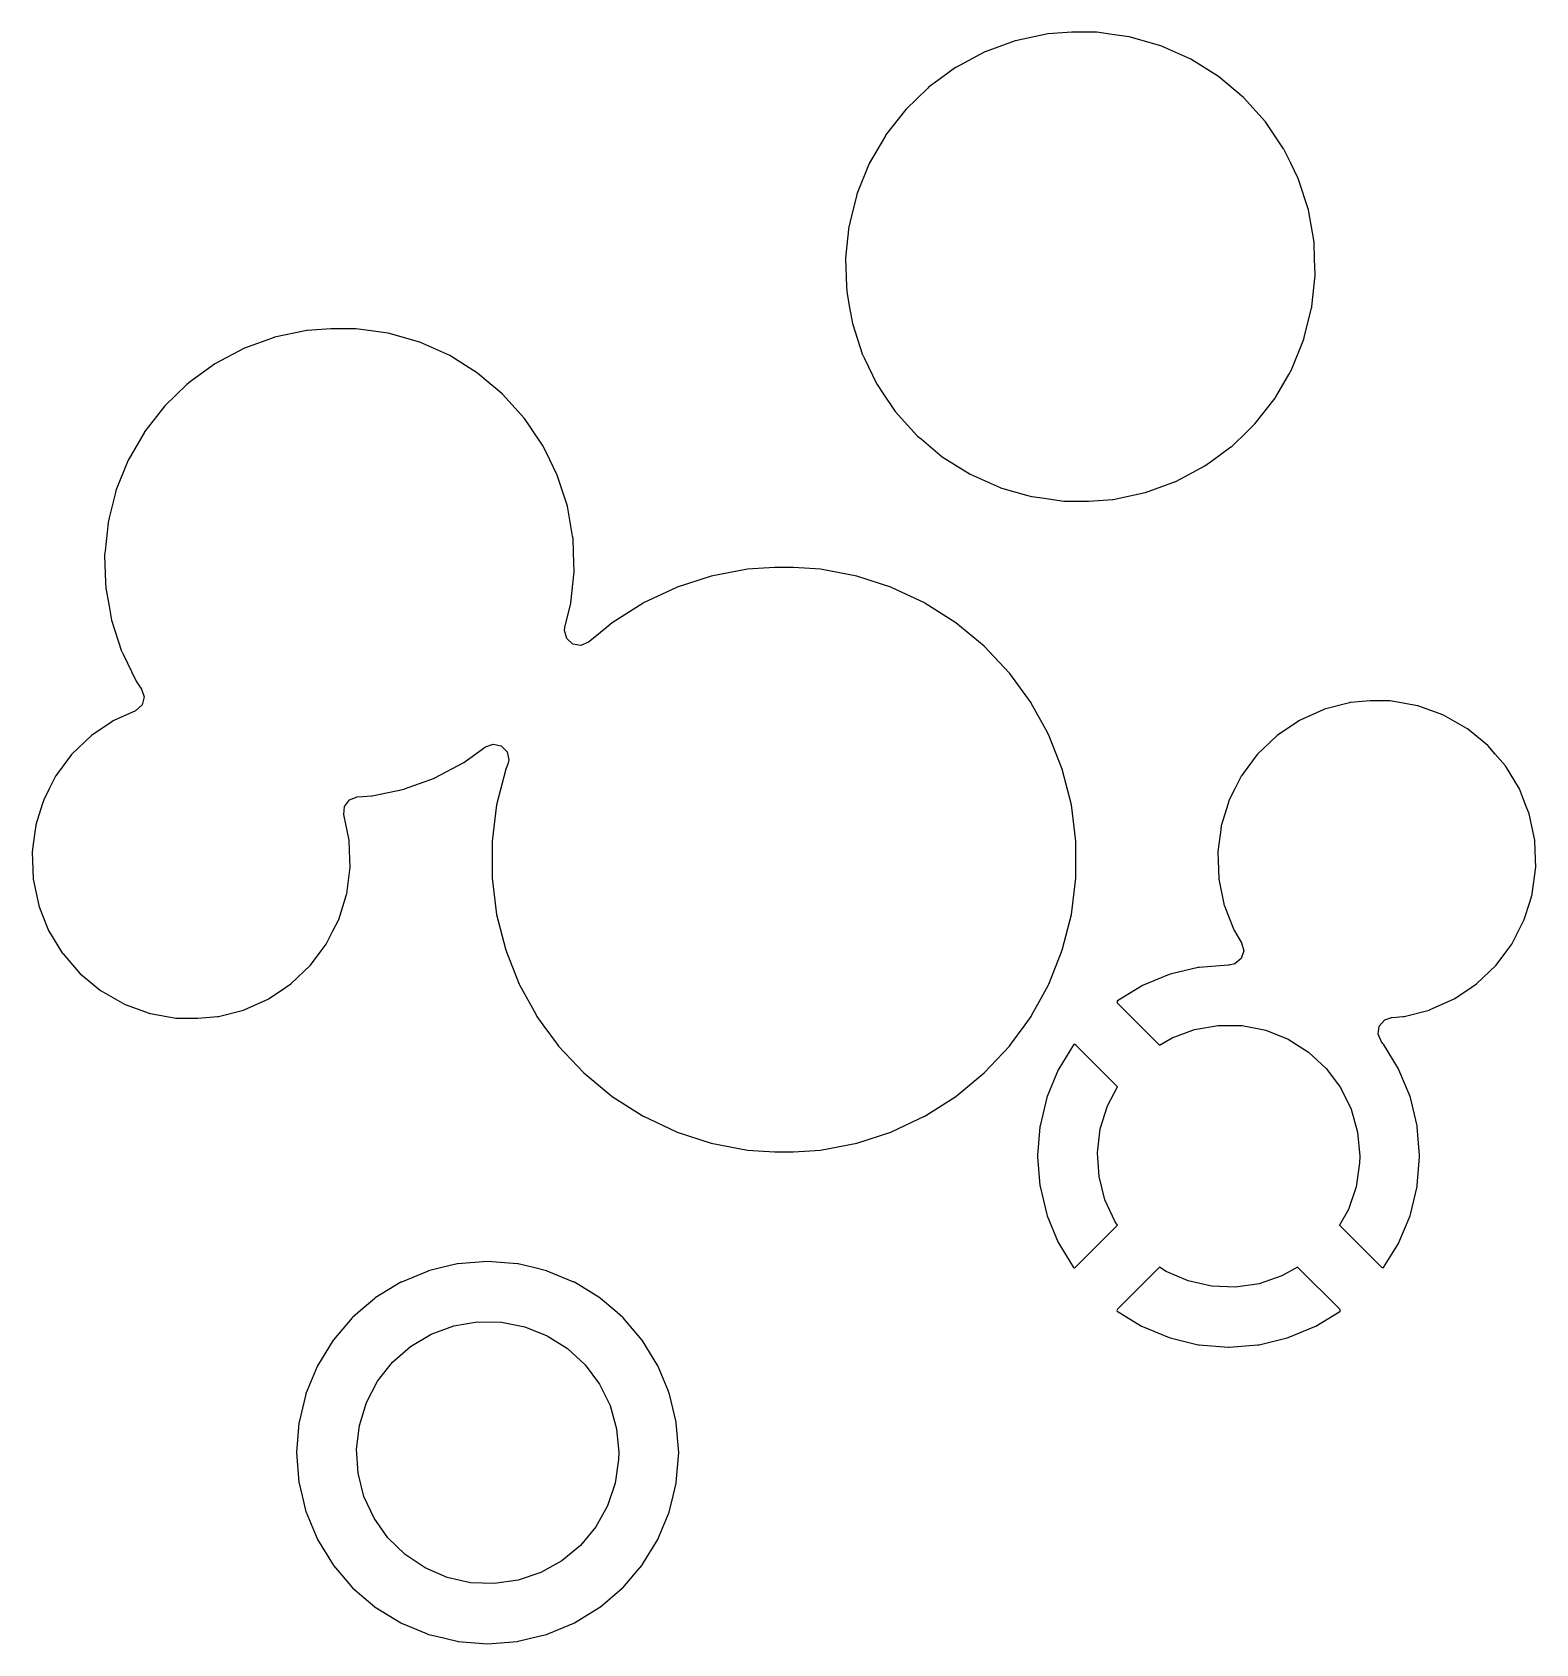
# Model space of a CAD drawing. Extents: x 3.12 to 9.98, y -5.38 to -1.32.
# Drawn here: x 6.246 to 6.754, y -3.164 to -2.621 of the extents above; entities that cross this region are included whole.
import ezdxf

# ---------------------------------------------------------------- set-up
doc = ezdxf.new("R2010")
doc.units = 0
doc.header["$MEASUREMENT"] = 0
doc.layers.add('BLACK', color=7, linetype='CONTINUOUS')

msp = doc.modelspace()

# ---------------------------------------------------------------- linework, layer by layer
at = {"layer": 'BLACK', "linetype": 'CONTINUOUS'}
for p, q in [((6.57799, -2.62386), (6.56792, -2.62753)), ((6.57815, -2.6238), (6.57799, -2.62386)), ((6.57799, -2.62386), (6.57799, -2.62386)), ((6.58897, -2.6215), (6.57815, -2.6238)), ((6.58914, -2.62149), (6.58897, -2.6215)), ((6.59715, -2.62093), (6.58914, -2.62149)), ((6.58914, -2.62149), (6.58914, -2.62149)), ((6.59724, -2.62093), (6.59715, -2.62093)), ((6.59715, -2.62093), (6.59715, -2.62093)), ((6.60553, -2.62093), (6.59724, -2.62093)), ((6.61073, -2.62166), (6.60553, -2.62093)), ((6.61631, -2.62244), (6.61073, -2.62166)), ((6.61648, -2.62246), (6.61631, -2.62244)), ((6.61631, -2.62244), (6.61631, -2.62244)), ((6.62711, -2.62551), (6.61648, -2.62246)), ((6.56776, -2.62759), (6.55799, -2.63278)), ((6.56792, -2.62753), (6.56776, -2.62759)), ((6.56792, -2.62753), (6.56792, -2.62753)), ((6.63721, -2.63001), (6.62711, -2.62551)), ((6.64659, -2.63587), (6.63721, -2.63001)), ((6.55785, -2.63288), (6.5519, -2.6372)), ((6.55799, -2.63278), (6.55785, -2.63288)), ((6.55785, -2.63288), (6.55785, -2.63288)), ((6.65506, -2.64298), (6.64659, -2.63587)), ((6.54853, -2.63978), (6.54109, -2.64696)), ((6.54892, -2.6394), (6.54853, -2.63978)), ((6.54905, -2.63928), (6.54892, -2.6394)), ((6.54892, -2.6394), (6.54892, -2.6394)), ((6.5519, -2.6372), (6.54905, -2.63928)), ((6.54109, -2.64696), (6.53428, -2.65567)), ((6.66246, -2.6512), (6.65506, -2.64298)), ((6.66539, -2.65554), (6.66246, -2.6512)), ((6.5342, -2.65582), (6.53131, -2.66082)), ((6.53428, -2.65567), (6.5342, -2.65582)), ((6.5342, -2.65582), (6.5342, -2.65582)), ((6.66855, -2.66022), (6.66539, -2.65554)), ((6.53131, -2.66082), (6.52875, -2.66525)), ((6.66865, -2.66037), (6.66855, -2.66022)), ((6.66855, -2.66022), (6.66855, -2.66022)), ((6.67096, -2.6651), (6.66865, -2.66037)), ((6.52875, -2.66525), (6.52461, -2.6755)), ((6.67338, -2.67006), (6.67096, -2.6651)), ((6.6735, -2.67031), (6.67338, -2.67006)), ((6.67691, -2.68082), (6.6735, -2.67031)), ((6.52457, -2.67567), (6.5223, -2.68477)), ((6.52461, -2.6755), (6.52457, -2.67567)), ((6.52457, -2.67567), (6.52457, -2.67567)), ((6.5223, -2.68477), (6.52194, -2.68624)), ((6.67703, -2.6815), (6.67691, -2.68082)), ((6.67826, -2.68847), (6.67703, -2.6815)), ((6.52192, -2.68641), (6.52114, -2.6938)), ((6.52194, -2.68624), (6.52192, -2.68641)), ((6.52192, -2.68641), (6.52192, -2.68641)), ((6.67883, -2.69171), (6.67826, -2.68847)), ((6.52114, -2.6938), (6.52078, -2.69723)), ((6.67884, -2.69189), (6.67883, -2.69171)), ((6.67903, -2.69747), (6.67884, -2.69189)), ((6.67884, -2.69189), (6.67884, -2.69189)), ((6.52078, -2.69723), (6.52079, -2.69741)), ((6.52079, -2.69741), (6.52079, -2.69741)), ((6.52079, -2.69741), (6.52111, -2.70655)), ((6.67921, -2.70253), (6.67903, -2.69747)), ((6.52111, -2.70655), (6.52117, -2.70829)), ((6.6781, -2.71343), (6.6792, -2.70294)), ((6.6792, -2.70294), (6.67922, -2.70277)), ((6.6792, -2.70294), (6.6792, -2.70294)), ((6.67922, -2.70277), (6.67921, -2.70253)), ((6.52117, -2.70829), (6.5212, -2.70846)), ((6.5212, -2.70846), (6.5212, -2.70846)), ((6.5212, -2.70846), (6.52213, -2.71376)), ((6.52213, -2.71376), (6.52309, -2.71918)), ((6.67554, -2.72388), (6.67802, -2.71393)), ((6.67802, -2.71393), (6.67806, -2.71376)), ((6.67802, -2.71393), (6.67802, -2.71393)), ((6.67806, -2.71376), (6.6781, -2.71343)), ((6.33897, -2.7215), (6.32815, -2.7238)), ((6.33914, -2.72149), (6.33897, -2.7215)), ((6.34715, -2.72093), (6.33914, -2.72149)), ((6.33914, -2.72149), (6.33914, -2.72149)), ((6.34724, -2.72093), (6.34715, -2.72093)), ((6.34715, -2.72093), (6.34715, -2.72093)), ((6.35553, -2.72093), (6.34724, -2.72093)), ((6.36073, -2.72166), (6.35553, -2.72093)), ((6.36631, -2.72244), (6.36073, -2.72166)), ((6.36648, -2.72246), (6.36631, -2.72244)), ((6.36631, -2.72244), (6.36631, -2.72244)), ((6.37711, -2.72551), (6.36648, -2.72246)), ((6.52309, -2.71918), (6.5265, -2.72969)), ((6.31776, -2.72759), (6.30799, -2.73278)), ((6.31792, -2.72753), (6.31776, -2.72759)), ((6.32799, -2.72386), (6.31792, -2.72753)), ((6.31792, -2.72753), (6.31792, -2.72753)), ((6.32815, -2.7238), (6.32799, -2.72386)), ((6.32799, -2.72386), (6.32799, -2.72386)), ((6.38721, -2.73001), (6.37711, -2.72551)), ((6.67125, -2.73475), (6.67539, -2.7245)), ((6.67539, -2.7245), (6.67554, -2.72388)), ((6.30785, -2.73288), (6.29973, -2.73878)), ((6.30799, -2.73278), (6.30785, -2.73288)), ((6.30785, -2.73288), (6.30785, -2.73288)), ((6.39659, -2.73587), (6.38721, -2.73001)), ((6.5265, -2.72969), (6.52658, -2.72985)), ((6.52658, -2.72985), (6.52658, -2.72985)), ((6.52658, -2.72985), (6.52701, -2.73073)), ((6.52701, -2.73073), (6.53135, -2.73963)), ((6.29892, -2.7394), (6.29853, -2.73978)), ((6.29905, -2.73928), (6.29892, -2.7394)), ((6.29892, -2.7394), (6.29892, -2.7394)), ((6.29973, -2.73878), (6.29905, -2.73928)), ((6.39955, -2.73835), (6.39659, -2.73587)), ((6.4041, -2.74217), (6.39955, -2.73835)), ((6.6658, -2.74418), (6.67033, -2.73633)), ((6.67033, -2.73633), (6.67125, -2.73475)), ((6.29853, -2.73978), (6.29109, -2.74696)), ((6.40506, -2.74298), (6.4041, -2.74217)), ((6.41246, -2.7512), (6.40506, -2.74298)), ((6.53135, -2.73963), (6.53145, -2.73978)), ((6.53145, -2.73978), (6.53145, -2.73978)), ((6.53145, -2.73978), (6.5334, -2.74268)), ((6.5334, -2.74268), (6.53754, -2.7488)), ((6.65891, -2.75304), (6.66572, -2.74433)), ((6.66572, -2.74433), (6.6658, -2.74418)), ((6.6658, -2.74418), (6.6658, -2.74418)), ((6.29109, -2.74696), (6.28428, -2.75567)), ((6.53754, -2.7488), (6.54494, -2.75702)), ((6.28428, -2.75567), (6.2842, -2.75582)), ((6.41438, -2.75405), (6.41246, -2.7512)), ((6.41855, -2.76022), (6.41438, -2.75405)), ((6.65116, -2.76052), (6.65623, -2.75563)), ((6.65623, -2.75563), (6.65891, -2.75304)), ((6.2842, -2.75582), (6.27972, -2.76359)), ((6.2842, -2.75582), (6.2842, -2.75582)), ((6.41865, -2.76037), (6.41855, -2.76022)), ((6.41855, -2.76022), (6.41855, -2.76022)), ((6.42096, -2.7651), (6.41865, -2.76037)), ((6.54494, -2.75702), (6.54507, -2.75713)), ((6.54507, -2.75713), (6.54507, -2.75713)), ((6.54507, -2.75713), (6.54624, -2.75811)), ((6.54624, -2.75811), (6.55341, -2.76413)), ((6.64472, -2.76525), (6.65081, -2.76082)), ((6.65081, -2.76082), (6.65095, -2.76072)), ((6.65081, -2.76082), (6.65081, -2.76082)), ((6.65095, -2.76072), (6.65116, -2.76052)), ((6.27875, -2.76525), (6.27461, -2.7755)), ((6.27972, -2.76359), (6.27875, -2.76525)), ((6.42338, -2.77006), (6.42096, -2.7651)), ((6.55341, -2.76413), (6.56279, -2.76999)), ((6.64201, -2.76722), (6.64472, -2.76525)), ((6.4235, -2.77031), (6.42338, -2.77006)), ((6.42691, -2.78082), (6.4235, -2.77031)), ((6.56279, -2.76999), (6.57289, -2.77449)), ((6.63224, -2.77241), (6.64201, -2.76722)), ((6.27457, -2.77567), (6.2723, -2.78477)), ((6.27461, -2.7755), (6.27457, -2.77567)), ((6.27457, -2.77567), (6.27457, -2.77567)), ((6.57289, -2.77449), (6.57306, -2.77454)), ((6.57306, -2.77454), (6.57306, -2.77454)), ((6.57306, -2.77454), (6.58177, -2.77703)), ((6.58177, -2.77703), (6.58352, -2.77754)), ((6.61103, -2.7785), (6.62185, -2.7762)), ((6.62185, -2.7762), (6.62201, -2.77614)), ((6.62201, -2.77614), (6.63208, -2.77247)), ((6.62201, -2.77614), (6.62201, -2.77614)), ((6.63208, -2.77247), (6.63224, -2.77241)), ((6.63208, -2.77247), (6.63208, -2.77247)), ((6.42703, -2.7815), (6.42691, -2.78082)), ((6.42869, -2.79087), (6.42703, -2.7815)), ((6.58352, -2.77754), (6.58369, -2.77756)), ((6.58369, -2.77756), (6.58369, -2.77756)), ((6.58369, -2.77756), (6.58774, -2.77813)), ((6.58774, -2.77813), (6.59447, -2.77907)), ((6.59447, -2.77907), (6.60276, -2.77907)), ((6.60276, -2.77907), (6.60285, -2.77907)), ((6.60285, -2.77907), (6.61086, -2.77851)), ((6.60285, -2.77907), (6.60285, -2.77907)), ((6.61086, -2.77851), (6.61103, -2.7785)), ((6.61086, -2.77851), (6.61086, -2.77851)), ((6.27192, -2.78641), (6.27093, -2.7958)), ((6.27194, -2.78624), (6.27192, -2.78641)), ((6.27192, -2.78641), (6.27192, -2.78641)), ((6.2723, -2.78477), (6.27194, -2.78624)), ((6.42883, -2.79171), (6.42869, -2.79087)), ((6.42884, -2.79189), (6.42883, -2.79171)), ((6.42913, -2.80019), (6.42884, -2.79189)), ((6.42884, -2.79189), (6.42884, -2.79189)), ((6.27093, -2.7958), (6.27078, -2.79723)), ((6.27078, -2.79723), (6.27079, -2.79741)), ((6.27079, -2.79741), (6.27079, -2.79741)), ((6.27079, -2.79741), (6.27111, -2.80655)), ((6.4281, -2.81343), (6.4292, -2.80294)), ((6.42921, -2.80253), (6.42913, -2.80019)), ((6.4292, -2.80294), (6.42922, -2.80277)), ((6.4292, -2.80294), (6.4292, -2.80294)), ((6.42922, -2.80277), (6.42921, -2.80253)), ((6.47545, -2.80439), (6.46366, -2.80822)), ((6.48763, -2.80206), (6.47545, -2.80439)), ((6.49131, -2.80183), (6.48763, -2.80206)), ((6.49683, -2.80149), (6.49131, -2.80183)), ((6.4969, -2.80148), (6.49683, -2.80149)), ((6.49683, -2.80149), (6.49683, -2.80149)), ((6.5031, -2.80148), (6.4969, -2.80148)), ((6.50317, -2.80149), (6.5031, -2.80148)), ((6.50869, -2.80183), (6.50317, -2.80149)), ((6.50317, -2.80149), (6.50317, -2.80149)), ((6.51237, -2.80206), (6.50869, -2.80183)), ((6.52455, -2.80439), (6.51237, -2.80206)), ((6.53634, -2.80822), (6.52455, -2.80439)), ((6.27111, -2.80655), (6.27117, -2.80829)), ((6.27117, -2.80829), (6.2712, -2.80846)), ((6.2712, -2.80846), (6.2712, -2.80846)), ((6.2712, -2.80846), (6.27227, -2.81452)), ((6.46352, -2.80828), (6.45259, -2.81343)), ((6.46366, -2.80822), (6.46352, -2.80828)), ((6.46352, -2.80828), (6.46352, -2.80828)), ((6.53648, -2.80828), (6.53634, -2.80822)), ((6.54741, -2.81343), (6.53648, -2.80828)), ((6.53648, -2.80828), (6.53648, -2.80828)), ((6.27227, -2.81452), (6.27309, -2.81918)), ((6.4261, -2.82166), (6.42802, -2.81393)), ((6.42802, -2.81393), (6.42806, -2.81376)), ((6.42802, -2.81393), (6.42802, -2.81393)), ((6.42806, -2.81376), (6.4281, -2.81343)), ((6.45244, -2.8135), (6.44198, -2.82014)), ((6.45258, -2.81343), (6.45244, -2.8135)), ((6.45259, -2.81343), (6.45258, -2.81343)), ((6.54742, -2.81343), (6.54741, -2.81343)), ((6.54756, -2.8135), (6.54742, -2.81343)), ((6.55802, -2.82014), (6.54756, -2.8135)), ((6.27309, -2.81918), (6.2765, -2.82969)), ((6.44198, -2.82014), (6.43671, -2.8245)), ((6.56757, -2.82804), (6.55802, -2.82014)), ((6.42595, -2.82274), (6.4261, -2.82166)), ((6.42668, -2.82544), (6.42595, -2.82274)), ((6.42875, -2.82732), (6.42668, -2.82544)), ((6.43671, -2.8245), (6.43407, -2.82668)), ((6.2765, -2.82969), (6.27658, -2.82985)), ((6.27658, -2.82985), (6.27658, -2.82985)), ((6.27658, -2.82985), (6.27701, -2.83073)), ((6.27701, -2.83073), (6.28135, -2.83963)), ((6.4315, -2.82778), (6.42875, -2.82732)), ((6.43407, -2.82668), (6.4315, -2.82778)), ((6.57606, -2.83708), (6.56757, -2.82804)), ((6.57615, -2.8372), (6.57606, -2.83708)), ((6.5771, -2.83851), (6.57615, -2.8372)), ((6.57615, -2.8372), (6.57615, -2.8372)), ((6.28135, -2.83963), (6.28145, -2.83978)), ((6.28145, -2.83978), (6.28145, -2.83978)), ((6.28145, -2.83978), (6.28327, -2.84247)), ((6.28327, -2.84247), (6.28411, -2.84514)), ((6.58335, -2.84711), (6.5771, -2.83851)), ((6.28339, -2.84784), (6.28119, -2.84977)), ((6.28411, -2.84514), (6.28339, -2.84784)), ((6.58342, -2.84724), (6.58335, -2.84711)), ((6.58832, -2.85614), (6.58342, -2.84724)), ((6.58342, -2.84724), (6.58342, -2.84724)), ((6.69075, -2.84711), (6.68236, -2.84928)), ((6.69095, -2.84705), (6.69075, -2.84711)), ((6.69075, -2.84711), (6.69075, -2.84711)), ((6.69116, -2.84704), (6.69095, -2.84705)), ((6.69508, -2.8467), (6.69116, -2.84704)), ((6.69116, -2.84704), (6.69116, -2.84704)), ((6.69772, -2.84648), (6.69508, -2.8467)), ((6.7041, -2.84648), (6.69772, -2.84648)), ((6.70416, -2.84648), (6.7041, -2.84648)), ((6.70436, -2.84649), (6.70416, -2.84648)), ((6.70416, -2.84648), (6.70416, -2.84648)), ((6.70505, -2.84653), (6.70436, -2.84649)), ((6.70522, -2.84655), (6.70505, -2.84653)), ((6.71379, -2.8481), (6.70522, -2.84655)), ((6.70522, -2.84655), (6.70522, -2.84655)), ((6.71399, -2.84814), (6.71379, -2.8481)), ((6.71379, -2.8481), (6.71379, -2.8481)), ((6.71419, -2.84821), (6.71399, -2.84814)), ((6.2732, -2.85352), (6.26634, -2.85814)), ((6.2737, -2.85318), (6.2732, -2.85352)), ((6.27388, -2.85307), (6.2737, -2.85318)), ((6.2737, -2.85318), (6.2737, -2.85318)), ((6.28119, -2.84977), (6.27388, -2.85307)), ((6.6732, -2.85352), (6.66634, -2.85814)), ((6.6737, -2.85318), (6.6732, -2.85352)), ((6.67388, -2.85307), (6.6737, -2.85318)), ((6.6737, -2.85318), (6.6737, -2.85318)), ((6.67415, -2.85295), (6.67388, -2.85307)), ((6.68197, -2.84942), (6.67415, -2.85295)), ((6.68216, -2.84934), (6.68197, -2.84942)), ((6.68197, -2.84942), (6.68197, -2.84942)), ((6.68236, -2.84928), (6.68216, -2.84934)), ((6.68236, -2.84928), (6.68236, -2.84928)), ((6.72233, -2.85117), (6.71419, -2.84821)), ((6.71419, -2.84821), (6.71419, -2.84821)), ((6.72253, -2.85124), (6.72233, -2.85117)), ((6.72233, -2.85117), (6.72233, -2.85117)), ((6.73042, -2.85573), (6.72253, -2.85124)), ((6.26634, -2.85814), (6.25977, -2.86441)), ((6.58932, -2.85797), (6.58832, -2.85614)), ((6.59388, -2.8695), (6.58932, -2.85797)), ((6.66634, -2.85814), (6.65977, -2.86441)), ((6.73059, -2.85587), (6.73042, -2.85573)), ((6.7343, -2.85891), (6.73059, -2.85587)), ((6.73059, -2.85587), (6.73059, -2.85587)), ((6.73745, -2.86149), (6.7343, -2.85891)), ((6.25977, -2.86441), (6.25965, -2.86458)), ((6.39201, -2.86722), (6.39926, -2.86195)), ((6.39926, -2.86195), (6.4019, -2.86101)), ((6.4019, -2.86101), (6.40462, -2.86164)), ((6.40462, -2.86164), (6.40657, -2.86365)), ((6.40657, -2.86365), (6.40712, -2.86639)), ((6.65977, -2.86441), (6.65965, -2.86458)), ((6.73758, -2.86165), (6.73745, -2.86149)), ((6.73998, -2.86441), (6.73758, -2.86165)), ((6.73758, -2.86165), (6.73758, -2.86165)), ((6.7434, -2.86835), (6.73998, -2.86441)), ((6.25965, -2.86458), (6.25493, -2.87091)), ((6.38224, -2.87241), (6.39201, -2.86722)), ((6.40612, -2.8695), (6.40303, -2.8815)), ((6.40679, -2.86779), (6.40612, -2.8695)), ((6.40712, -2.86639), (6.40679, -2.86779)), ((6.59697, -2.8815), (6.59388, -2.8695)), ((6.65965, -2.86458), (6.65493, -2.87091)), ((6.74811, -2.87612), (6.7434, -2.86835)), ((6.25425, -2.87188), (6.2521, -2.87612)), ((6.25435, -2.8717), (6.25425, -2.87188)), ((6.25493, -2.87091), (6.25435, -2.8717)), ((6.37201, -2.87614), (6.38208, -2.87247)), ((6.38208, -2.87247), (6.38224, -2.87241)), ((6.38208, -2.87247), (6.38208, -2.87247)), ((6.65425, -2.87188), (6.6521, -2.87612)), ((6.65435, -2.8717), (6.65425, -2.87188)), ((6.65493, -2.87091), (6.65435, -2.8717)), ((6.25023, -2.87979), (6.24975, -2.88135)), ((6.2521, -2.87612), (6.25023, -2.87979)), ((6.35172, -2.88203), (6.35341, -2.8798)), ((6.35341, -2.8798), (6.35601, -2.87885)), ((6.35601, -2.87885), (6.35777, -2.87872)), ((6.35777, -2.87872), (6.36086, -2.87851)), ((6.36086, -2.87851), (6.36103, -2.8785)), ((6.36086, -2.87851), (6.36086, -2.87851)), ((6.36103, -2.8785), (6.37185, -2.8762)), ((6.37185, -2.8762), (6.37201, -2.87614)), ((6.37201, -2.87614), (6.37201, -2.87614)), ((6.65023, -2.87979), (6.64975, -2.88135)), ((6.6521, -2.87612), (6.65023, -2.87979)), ((6.74955, -2.87976), (6.74811, -2.87612)), ((6.75045, -2.88203), (6.74955, -2.87976)), ((6.24975, -2.88135), (6.2476, -2.88826)), ((6.3515, -2.88481), (6.35172, -2.88203)), ((6.35331, -2.89345), (6.3515, -2.88481)), ((6.40303, -2.8815), (6.40148, -2.8938)), ((6.59852, -2.8938), (6.59697, -2.8815)), ((6.64975, -2.88135), (6.6476, -2.88826)), ((6.75145, -2.88456), (6.75045, -2.88203)), ((6.75331, -2.89345), (6.75145, -2.88456)), ((6.24735, -2.88991), (6.2466, -2.89556)), ((6.24754, -2.88847), (6.24735, -2.88991)), ((6.2476, -2.88827), (6.24754, -2.88847)), ((6.2476, -2.88826), (6.2476, -2.88827)), ((6.64735, -2.88991), (6.6466, -2.89556)), ((6.64754, -2.88847), (6.64735, -2.88991)), ((6.6476, -2.88827), (6.64754, -2.88847)), ((6.6476, -2.88826), (6.6476, -2.88827)), ((6.2466, -2.89556), (6.24635, -2.89747)), ((6.35332, -2.89366), (6.35331, -2.89345)), ((6.35356, -2.9), (6.35332, -2.89366)), ((6.40148, -2.8938), (6.40148, -2.9062)), ((6.59852, -2.9062), (6.59852, -2.8938)), ((6.6466, -2.89556), (6.64635, -2.89747)), ((6.75332, -2.89366), (6.75331, -2.89345)), ((6.75356, -2.9), (6.75332, -2.89366)), ((6.24635, -2.89747), (6.24635, -2.89768)), ((6.24635, -2.89768), (6.24645, -2.90019)), ((6.24635, -2.89768), (6.24635, -2.89768)), ((6.24645, -2.90019), (6.24669, -2.90655)), ((6.35365, -2.90253), (6.35356, -2.9)), ((6.64635, -2.89747), (6.64635, -2.89768)), ((6.64635, -2.89768), (6.64635, -2.89768)), ((6.64635, -2.89768), (6.64645, -2.90019)), ((6.64645, -2.90019), (6.64669, -2.90655)), ((6.75365, -2.90253), (6.75356, -2.9)), ((6.24669, -2.90655), (6.24855, -2.91544)), ((6.35246, -2.91153), (6.35365, -2.90253)), ((6.40148, -2.9062), (6.40303, -2.9185)), ((6.59697, -2.9185), (6.59852, -2.9062)), ((6.64669, -2.90655), (6.64855, -2.91544)), ((6.75246, -2.91153), (6.75365, -2.90253)), ((6.35159, -2.91435), (6.3524, -2.91174)), ((6.3524, -2.91173), (6.35246, -2.91153)), ((6.3524, -2.91174), (6.3524, -2.91173)), ((6.75159, -2.91435), (6.7524, -2.91174)), ((6.7524, -2.91173), (6.75246, -2.91153)), ((6.7524, -2.91174), (6.7524, -2.91173)), ((6.24855, -2.91544), (6.24863, -2.91563)), ((6.24863, -2.91563), (6.24863, -2.91563)), ((6.24863, -2.91563), (6.24976, -2.9185)), ((6.24976, -2.9185), (6.25189, -2.92388)), ((6.34977, -2.92021), (6.35159, -2.91435)), ((6.40303, -2.9185), (6.40612, -2.9305)), ((6.59388, -2.9305), (6.59697, -2.9185)), ((6.64855, -2.91544), (6.64863, -2.91563)), ((6.64863, -2.91563), (6.64863, -2.91563)), ((6.64863, -2.91563), (6.64976, -2.9185)), ((6.64976, -2.9185), (6.65189, -2.92388)), ((6.74977, -2.92021), (6.75159, -2.91435)), ((6.25189, -2.92388), (6.2566, -2.93165)), ((6.34565, -2.9283), (6.34781, -2.92406)), ((6.34781, -2.92406), (6.34967, -2.9204)), ((6.34967, -2.9204), (6.34977, -2.92021)), ((6.34967, -2.9204), (6.34967, -2.9204)), ((6.65189, -2.92388), (6.652, -2.92406)), ((6.652, -2.92406), (6.65441, -2.92803)), ((6.74565, -2.9283), (6.74781, -2.92406)), ((6.74781, -2.92406), (6.74967, -2.9204)), ((6.74967, -2.9204), (6.74977, -2.92021)), ((6.74967, -2.9204), (6.74967, -2.9204)), ((6.34384, -2.93073), (6.34553, -2.92847)), ((6.34553, -2.92847), (6.34565, -2.9283)), ((6.34553, -2.92847), (6.34553, -2.92847)), ((6.65441, -2.92803), (6.65512, -2.93073)), ((6.74384, -2.93073), (6.74553, -2.92847)), ((6.74553, -2.92847), (6.74565, -2.9283)), ((6.74553, -2.92847), (6.74553, -2.92847)), ((6.2566, -2.93165), (6.25674, -2.93181)), ((6.25674, -2.93181), (6.26188, -2.93773)), ((6.34023, -2.93559), (6.34384, -2.93073)), ((6.40612, -2.9305), (6.41068, -2.94203)), ((6.58932, -2.94203), (6.59388, -2.9305)), ((6.65427, -2.93339), (6.65211, -2.93517)), ((6.65512, -2.93073), (6.65427, -2.93339)), ((6.74023, -2.93559), (6.74384, -2.93073)), ((6.26188, -2.93773), (6.26255, -2.93851)), ((6.26255, -2.93851), (6.26349, -2.93928)), ((6.26349, -2.93928), (6.26941, -2.94413)), ((6.33366, -2.94186), (6.34023, -2.93559)), ((6.6299, -2.93878), (6.62092, -2.9425)), ((6.63027, -2.93866), (6.6299, -2.93878)), ((6.63973, -2.93639), (6.63027, -2.93866)), ((6.64011, -2.93633), (6.63973, -2.93639)), ((6.64981, -2.93557), (6.64011, -2.93633)), ((6.65017, -2.93557), (6.64981, -2.93557)), ((6.65211, -2.93517), (6.65017, -2.93557)), ((6.73366, -2.94186), (6.74023, -2.93559)), ((6.26941, -2.94413), (6.26941, -2.94413)), ((6.26941, -2.94413), (6.26958, -2.94427)), ((6.26958, -2.94427), (6.27747, -2.94876)), ((6.3263, -2.94682), (6.3318, -2.94311)), ((6.3318, -2.94311), (6.33366, -2.94186)), ((6.41068, -2.94203), (6.41076, -2.94217)), ((6.41076, -2.94217), (6.41076, -2.94217)), ((6.41076, -2.94217), (6.41625, -2.95216)), ((6.58606, -2.94796), (6.58924, -2.94217)), ((6.58924, -2.94217), (6.58932, -2.94203)), ((6.58924, -2.94217), (6.58924, -2.94217)), ((6.62057, -2.94268), (6.61247, -2.94764)), ((6.62092, -2.9425), (6.62057, -2.94268)), ((6.7263, -2.94682), (6.7318, -2.94311)), ((6.7318, -2.94311), (6.73366, -2.94186)), ((6.27747, -2.94876), (6.27767, -2.94883)), ((6.27767, -2.94883), (6.27767, -2.94883)), ((6.27767, -2.94883), (6.28581, -2.95179)), ((6.30925, -2.95289), (6.31764, -2.95072)), ((6.31764, -2.95072), (6.31784, -2.95066)), ((6.31764, -2.95072), (6.31764, -2.95072)), ((6.31784, -2.95066), (6.31803, -2.95058)), ((6.31803, -2.95058), (6.32593, -2.94702)), ((6.31803, -2.95058), (6.31803, -2.95058)), ((6.32593, -2.94702), (6.32612, -2.94693)), ((6.32612, -2.94693), (6.3263, -2.94682)), ((6.3263, -2.94682), (6.3263, -2.94682)), ((6.58375, -2.95216), (6.58606, -2.94796)), ((6.61247, -2.94764), (6.61227, -2.94796)), ((6.61227, -2.94796), (6.6125, -2.94836)), ((6.6125, -2.94836), (6.62672, -2.96258)), ((6.70925, -2.95289), (6.71764, -2.95072)), ((6.71764, -2.95072), (6.71784, -2.95066)), ((6.71764, -2.95072), (6.71764, -2.95072)), ((6.71784, -2.95066), (6.71803, -2.95058)), ((6.71803, -2.95058), (6.72593, -2.94702)), ((6.71803, -2.95058), (6.71803, -2.95058)), ((6.72593, -2.94702), (6.72612, -2.94693)), ((6.72612, -2.94693), (6.7263, -2.94682)), ((6.7263, -2.94682), (6.7263, -2.94682)), ((6.28581, -2.95179), (6.28581, -2.95179)), ((6.28581, -2.95179), (6.28601, -2.95186)), ((6.28601, -2.95186), (6.28621, -2.9519)), ((6.28621, -2.9519), (6.28621, -2.9519)), ((6.28621, -2.9519), (6.29478, -2.95345)), ((6.29478, -2.95345), (6.29478, -2.95345)), ((6.29478, -2.95345), (6.29495, -2.95347)), ((6.29495, -2.95347), (6.29564, -2.95351)), ((6.29564, -2.95351), (6.29584, -2.95352)), ((6.29584, -2.95352), (6.29584, -2.95352)), ((6.29584, -2.95352), (6.2959, -2.95352)), ((6.2959, -2.95352), (6.30228, -2.95352)), ((6.30228, -2.95352), (6.30493, -2.95329)), ((6.30493, -2.95329), (6.30884, -2.95296)), ((6.30884, -2.95296), (6.30905, -2.95295)), ((6.30884, -2.95296), (6.30884, -2.95296)), ((6.30905, -2.95295), (6.30925, -2.95289)), ((6.30925, -2.95289), (6.30925, -2.95289)), ((6.41625, -2.95216), (6.41665, -2.95289)), ((6.41665, -2.95289), (6.41867, -2.95567)), ((6.41867, -2.95567), (6.42347, -2.96227)), ((6.57653, -2.96227), (6.58133, -2.95567)), ((6.58133, -2.95567), (6.58335, -2.95289)), ((6.58335, -2.95289), (6.58375, -2.95216)), ((6.63855, -2.95726), (6.64653, -2.95589)), ((6.64653, -2.95589), (6.65463, -2.95599)), ((6.65463, -2.95599), (6.66257, -2.95757)), ((6.70043, -2.95891), (6.70085, -2.95614)), ((6.70085, -2.95614), (6.7027, -2.95405)), ((6.7027, -2.95405), (6.70493, -2.95329)), ((6.70493, -2.95329), (6.70657, -2.95316)), ((6.70657, -2.95316), (6.70884, -2.95296)), ((6.70884, -2.95296), (6.70905, -2.95295)), ((6.70884, -2.95296), (6.70884, -2.95296)), ((6.70905, -2.95295), (6.70925, -2.95289)), ((6.70925, -2.95289), (6.70925, -2.95289)), ((6.42347, -2.96227), (6.42394, -2.96292)), ((6.57606, -2.96292), (6.57653, -2.96227)), ((6.59788, -2.96227), (6.59768, -2.96241)), ((6.59842, -2.96256), (6.59788, -2.96227)), ((6.62672, -2.96258), (6.63095, -2.96006)), ((6.63095, -2.96006), (6.63855, -2.95726)), ((6.66257, -2.95757), (6.67009, -2.96057)), ((6.67009, -2.96057), (6.67694, -2.96489)), ((6.70158, -2.96146), (6.70043, -2.95891)), ((6.70201, -2.96197), (6.70158, -2.96146)), ((6.70224, -2.96228), (6.70201, -2.96197)), ((6.70732, -2.97057), (6.70224, -2.96228)), ((6.42394, -2.96292), (6.43243, -2.97196)), ((6.56757, -2.97196), (6.57606, -2.96292)), ((6.59768, -2.96241), (6.59268, -2.97057)), ((6.6125, -2.97664), (6.59842, -2.96256)), ((6.67694, -2.96489), (6.68288, -2.97039)), ((6.43243, -2.97196), (6.44198, -2.97986)), ((6.55802, -2.97986), (6.56757, -2.97196)), ((6.5925, -2.97092), (6.58878, -2.9799)), ((6.59268, -2.97057), (6.5925, -2.97092)), ((6.68288, -2.97039), (6.68773, -2.97688)), ((6.7075, -2.97092), (6.70732, -2.97057)), ((6.71122, -2.9799), (6.7075, -2.97092)), ((6.60912, -2.98307), (6.6125, -2.97664)), ((6.68773, -2.97688), (6.69131, -2.98414)), ((6.44198, -2.97986), (6.45244, -2.9865)), ((6.54756, -2.9865), (6.55802, -2.97986)), ((6.58866, -2.98027), (6.58639, -2.98973)), ((6.58878, -2.9799), (6.58866, -2.98027)), ((6.60672, -2.9908), (6.60912, -2.98307)), ((6.71134, -2.98027), (6.71122, -2.9799)), ((6.71361, -2.98973), (6.71134, -2.98027)), ((6.45244, -2.9865), (6.45258, -2.98657)), ((6.45258, -2.98657), (6.45259, -2.98657)), ((6.45259, -2.98657), (6.46352, -2.99172)), ((6.53648, -2.99172), (6.54741, -2.98657)), ((6.54741, -2.98657), (6.54742, -2.98657)), ((6.54742, -2.98657), (6.54756, -2.9865)), ((6.69131, -2.98414), (6.69351, -2.99194)), ((6.46352, -2.99172), (6.46352, -2.99172)), ((6.46352, -2.99172), (6.46366, -2.99178)), ((6.46366, -2.99178), (6.47545, -2.99561)), ((6.52455, -2.99561), (6.53634, -2.99178)), ((6.53634, -2.99178), (6.53648, -2.99172)), ((6.53648, -2.99172), (6.53648, -2.99172)), ((6.58633, -2.99011), (6.58557, -2.99981)), ((6.58639, -2.98973), (6.58633, -2.99011)), ((6.60577, -2.99884), (6.60672, -2.9908)), ((6.69351, -2.99194), (6.69425, -3)), ((6.71367, -2.99011), (6.71361, -2.98973)), ((6.71443, -2.99981), (6.71367, -2.99011)), ((6.47545, -2.99561), (6.48763, -2.99794)), ((6.48763, -2.99794), (6.49131, -2.99817)), ((6.49131, -2.99817), (6.49683, -2.99851)), ((6.49683, -2.99851), (6.49683, -2.99851)), ((6.49683, -2.99851), (6.4969, -2.99852)), ((6.4969, -2.99852), (6.5031, -2.99852)), ((6.5031, -2.99852), (6.50317, -2.99851)), ((6.50317, -2.99851), (6.50869, -2.99817)), ((6.50317, -2.99851), (6.50317, -2.99851)), ((6.50869, -2.99817), (6.51237, -2.99794)), ((6.51237, -2.99794), (6.52455, -2.99561)), ((6.58557, -2.99981), (6.58557, -3.00019)), ((6.58557, -3.00019), (6.58633, -3.00989)), ((6.60629, -3.00692), (6.60577, -2.99884)), ((6.69425, -3), (6.69419, -3.00232)), ((6.71367, -3.00989), (6.71443, -3.00019)), ((6.71443, -3.00019), (6.71443, -2.99981)), ((6.69419, -3.00232), (6.69303, -3.01033)), ((6.58633, -3.00989), (6.58639, -3.01027)), ((6.58639, -3.01027), (6.58866, -3.01973)), ((6.60829, -3.01477), (6.60629, -3.00692)), ((6.69303, -3.01033), (6.69042, -3.018)), ((6.71134, -3.01973), (6.71361, -3.01027)), ((6.71361, -3.01027), (6.71367, -3.00989)), ((6.61168, -3.02212), (6.60829, -3.01477)), ((6.58866, -3.01973), (6.58878, -3.0201)), ((6.58878, -3.0201), (6.5925, -3.02908)), ((6.69042, -3.018), (6.68745, -3.02331)), ((6.7075, -3.02908), (6.71122, -3.0201)), ((6.71122, -3.0201), (6.71134, -3.01973)), ((6.59836, -3.0375), (6.61253, -3.02333)), ((6.61253, -3.02333), (6.61168, -3.02212)), ((6.68745, -3.02331), (6.70158, -3.03744)), ((6.5925, -3.02908), (6.59268, -3.02943)), ((6.59268, -3.02943), (6.59764, -3.03753)), ((6.70232, -3.03759), (6.70732, -3.02943)), ((6.70732, -3.02943), (6.7075, -3.02908)), ((6.38407, -3.03773), (6.38008, -3.03869)), ((6.38973, -3.03637), (6.38407, -3.03773)), ((6.38991, -3.03633), (6.38973, -3.03637)), ((6.38973, -3.03637), (6.38973, -3.03637)), ((6.4, -3.03553), (6.38991, -3.03633)), ((6.41009, -3.03633), (6.4, -3.03553)), ((6.41027, -3.03637), (6.41009, -3.03633)), ((6.41593, -3.03773), (6.41027, -3.03637)), ((6.41027, -3.03637), (6.41027, -3.03637)), ((6.41992, -3.03869), (6.41593, -3.03773)), ((6.59764, -3.03753), (6.59796, -3.03773)), ((6.59796, -3.03773), (6.59836, -3.0375)), ((6.62671, -3.03743), (6.61256, -3.05158)), ((6.62889, -3.03889), (6.62671, -3.03743)), ((6.67331, -3.03745), (6.668, -3.04042)), ((6.6875, -3.05164), (6.67331, -3.03745)), ((6.70158, -3.03744), (6.70212, -3.03773)), ((6.70212, -3.03773), (6.70232, -3.03759)), ((6.37073, -3.04256), (6.36211, -3.04784)), ((6.37091, -3.04248), (6.37073, -3.04256)), ((6.3799, -3.03876), (6.37091, -3.04248)), ((6.37091, -3.04248), (6.37091, -3.04248)), ((6.38008, -3.03869), (6.3799, -3.03876)), ((6.3799, -3.03876), (6.3799, -3.03876)), ((6.4201, -3.03876), (6.41992, -3.03869)), ((6.42909, -3.04248), (6.4201, -3.03876)), ((6.4201, -3.03876), (6.4201, -3.03876)), ((6.42927, -3.04256), (6.42909, -3.04248)), ((6.42909, -3.04248), (6.42909, -3.04248)), ((6.43789, -3.04784), (6.42927, -3.04256)), ((6.63633, -3.04208), (6.62889, -3.03889)), ((6.64422, -3.04387), (6.63633, -3.04208)), ((6.66033, -3.04303), (6.65232, -3.04419)), ((6.668, -3.04042), (6.66033, -3.04303)), ((6.36196, -3.04797), (6.35618, -3.0529)), ((6.36211, -3.04784), (6.36196, -3.04797)), ((6.36196, -3.04797), (6.36196, -3.04797)), ((6.43804, -3.04797), (6.43789, -3.04784)), ((6.44289, -3.05212), (6.43804, -3.04797)), ((6.43804, -3.04797), (6.43804, -3.04797)), ((6.65232, -3.04419), (6.64422, -3.04387)), ((6.35429, -3.05456), (6.34797, -3.06196)), ((6.35441, -3.05441), (6.35429, -3.05456)), ((6.35618, -3.0529), (6.35441, -3.05441)), ((6.44382, -3.0529), (6.44289, -3.05212)), ((6.44559, -3.05441), (6.44382, -3.0529)), ((6.44571, -3.05456), (6.44559, -3.05441)), ((6.45203, -3.06196), (6.44571, -3.05456)), ((6.61256, -3.05158), (6.61227, -3.05212)), ((6.61227, -3.05212), (6.61241, -3.05232)), ((6.61241, -3.05232), (6.62057, -3.05732)), ((6.67943, -3.05732), (6.68753, -3.05236)), ((6.68773, -3.05204), (6.6875, -3.05164)), ((6.68753, -3.05236), (6.68773, -3.05204)), ((6.37399, -3.0642), (6.38095, -3.06006)), ((6.38095, -3.06006), (6.38855, -3.05726)), ((6.38855, -3.05726), (6.39653, -3.05589)), ((6.39653, -3.05589), (6.40463, -3.05599)), ((6.40463, -3.05599), (6.41257, -3.05757)), ((6.41257, -3.05757), (6.42009, -3.06057)), ((6.62057, -3.05732), (6.62092, -3.0575)), ((6.62092, -3.0575), (6.6299, -3.06122)), ((6.6701, -3.06122), (6.67908, -3.0575)), ((6.67908, -3.0575), (6.67943, -3.05732)), ((6.34784, -3.06211), (6.34256, -3.07073)), ((6.34797, -3.06196), (6.34784, -3.06211)), ((6.34797, -3.06196), (6.34797, -3.06196)), ((6.3679, -3.06954), (6.37399, -3.0642)), ((6.42009, -3.06057), (6.42694, -3.06489)), ((6.42694, -3.06489), (6.43288, -3.07039)), ((6.45216, -3.06211), (6.45203, -3.06196)), ((6.45203, -3.06196), (6.45203, -3.06196)), ((6.45744, -3.07073), (6.45216, -3.06211)), ((6.6299, -3.06122), (6.63027, -3.06134)), ((6.63027, -3.06134), (6.63973, -3.06361)), ((6.63973, -3.06361), (6.64011, -3.06367)), ((6.64011, -3.06367), (6.64981, -3.06443)), ((6.64981, -3.06443), (6.65019, -3.06443)), ((6.65019, -3.06443), (6.65989, -3.06367)), ((6.65989, -3.06367), (6.66027, -3.06361)), ((6.66027, -3.06361), (6.66973, -3.06134)), ((6.66973, -3.06134), (6.6701, -3.06122)), ((6.34248, -3.07091), (6.3391, -3.07907)), ((6.34256, -3.07073), (6.34248, -3.07091)), ((6.34248, -3.07091), (6.34248, -3.07091)), ((6.36289, -3.0759), (6.3679, -3.06954)), ((6.43288, -3.07039), (6.43773, -3.07688)), ((6.45752, -3.07091), (6.45744, -3.07073)), ((6.4609, -3.07907), (6.45752, -3.07091)), ((6.45752, -3.07091), (6.45752, -3.07091)), ((6.35912, -3.08307), (6.36289, -3.0759)), ((6.33864, -3.08027), (6.33637, -3.08973)), ((6.33869, -3.08008), (6.33864, -3.08027)), ((6.3391, -3.07907), (6.33869, -3.08008)), ((6.43773, -3.07688), (6.44131, -3.08414)), ((6.46131, -3.08008), (6.4609, -3.07907)), ((6.46136, -3.08027), (6.46131, -3.08008)), ((6.46363, -3.08973), (6.46136, -3.08027)), ((6.35672, -3.0908), (6.35912, -3.08307)), ((6.44131, -3.08414), (6.44351, -3.09194)), ((6.33633, -3.08991), (6.33553, -3.1)), ((6.33637, -3.08973), (6.33633, -3.08991)), ((6.33637, -3.08973), (6.33637, -3.08973)), ((6.35577, -3.09884), (6.35672, -3.0908)), ((6.44351, -3.09194), (6.44425, -3.1)), ((6.46367, -3.08991), (6.46363, -3.08973)), ((6.46363, -3.08973), (6.46363, -3.08973)), ((6.46447, -3.1), (6.46367, -3.08991)), ((6.33553, -3.1), (6.33633, -3.11009)), ((6.35629, -3.10692), (6.35577, -3.09884)), ((6.44419, -3.10232), (6.44303, -3.11033)), ((6.44425, -3.1), (6.44419, -3.10232)), ((6.46367, -3.11009), (6.46447, -3.1)), ((6.35829, -3.11477), (6.35629, -3.10692)), ((6.33633, -3.11009), (6.33637, -3.11027)), ((6.33637, -3.11027), (6.33637, -3.11027)), ((6.33637, -3.11027), (6.33786, -3.11647)), ((6.44303, -3.11033), (6.44042, -3.118)), ((6.46214, -3.11647), (6.46363, -3.11027)), ((6.46363, -3.11027), (6.46367, -3.11009)), ((6.46363, -3.11027), (6.46363, -3.11027)), ((6.33786, -3.11647), (6.33869, -3.11992)), ((6.36168, -3.12213), (6.35829, -3.11477)), ((6.44042, -3.118), (6.43647, -3.12506)), ((6.46131, -3.11992), (6.46214, -3.11647)), ((6.33869, -3.11992), (6.33876, -3.1201)), ((6.33876, -3.1201), (6.33876, -3.1201)), ((6.33876, -3.1201), (6.3421, -3.12815)), ((6.36635, -3.12874), (6.36168, -3.12213)), ((6.43647, -3.12506), (6.43129, -3.13129)), ((6.4579, -3.12815), (6.46124, -3.1201)), ((6.46124, -3.1201), (6.46131, -3.11992)), ((6.46124, -3.1201), (6.46124, -3.1201)), ((6.3421, -3.12815), (6.34256, -3.12927)), ((6.34256, -3.12927), (6.34784, -3.13789)), ((6.37215, -3.13439), (6.36635, -3.12874)), ((6.45216, -3.13789), (6.45744, -3.12927)), ((6.45744, -3.12927), (6.4579, -3.12815)), ((6.37889, -3.13889), (6.37215, -3.13439)), ((6.43129, -3.13129), (6.42506, -3.13647)), ((6.34784, -3.13789), (6.34797, -3.13804)), ((6.34797, -3.13804), (6.34797, -3.13804)), ((6.34797, -3.13804), (6.34945, -3.13978)), ((6.34945, -3.13978), (6.35441, -3.14559)), ((6.38633, -3.14208), (6.37889, -3.13889)), ((6.418, -3.14042), (6.41033, -3.14303)), ((6.42506, -3.13647), (6.418, -3.14042)), ((6.44559, -3.14559), (6.45055, -3.13978)), ((6.45055, -3.13978), (6.45203, -3.13804)), ((6.45203, -3.13804), (6.45216, -3.13789)), ((6.45203, -3.13804), (6.45203, -3.13804)), ((6.35441, -3.14559), (6.35456, -3.14571)), ((6.35456, -3.14571), (6.36196, -3.15203)), ((6.39422, -3.14387), (6.38633, -3.14208)), ((6.40232, -3.14419), (6.39422, -3.14387)), ((6.41033, -3.14303), (6.40232, -3.14419)), ((6.43804, -3.15203), (6.44544, -3.14571)), ((6.44544, -3.14571), (6.44559, -3.14559)), ((6.36196, -3.15203), (6.36196, -3.15203)), ((6.36196, -3.15203), (6.36211, -3.15216)), ((6.36211, -3.15216), (6.37073, -3.15744)), ((6.42927, -3.15744), (6.43789, -3.15216)), ((6.43789, -3.15216), (6.43804, -3.15203)), ((6.43804, -3.15203), (6.43804, -3.15203)), ((6.37073, -3.15744), (6.37091, -3.15752)), ((6.37091, -3.15752), (6.37091, -3.15752)), ((6.37091, -3.15752), (6.37935, -3.16101)), ((6.42065, -3.16101), (6.42909, -3.15752)), ((6.42909, -3.15752), (6.42927, -3.15744)), ((6.42909, -3.15752), (6.42909, -3.15752)), ((6.37935, -3.16101), (6.38008, -3.16131)), ((6.38008, -3.16131), (6.38273, -3.16195)), ((6.38273, -3.16195), (6.38973, -3.16363)), ((6.41027, -3.16363), (6.41727, -3.16195)), ((6.41727, -3.16195), (6.41992, -3.16131)), ((6.41992, -3.16131), (6.42065, -3.16101)), ((6.38973, -3.16363), (6.38973, -3.16363)), ((6.38973, -3.16363), (6.38991, -3.16367)), ((6.38991, -3.16367), (6.4, -3.16447)), ((6.4, -3.16447), (6.41009, -3.16367)), ((6.41009, -3.16367), (6.41027, -3.16363)), ((6.41027, -3.16363), (6.41027, -3.16363))]:
    msp.add_line(p, q, dxfattribs=at)

doc.saveas('drawing.dxf')
